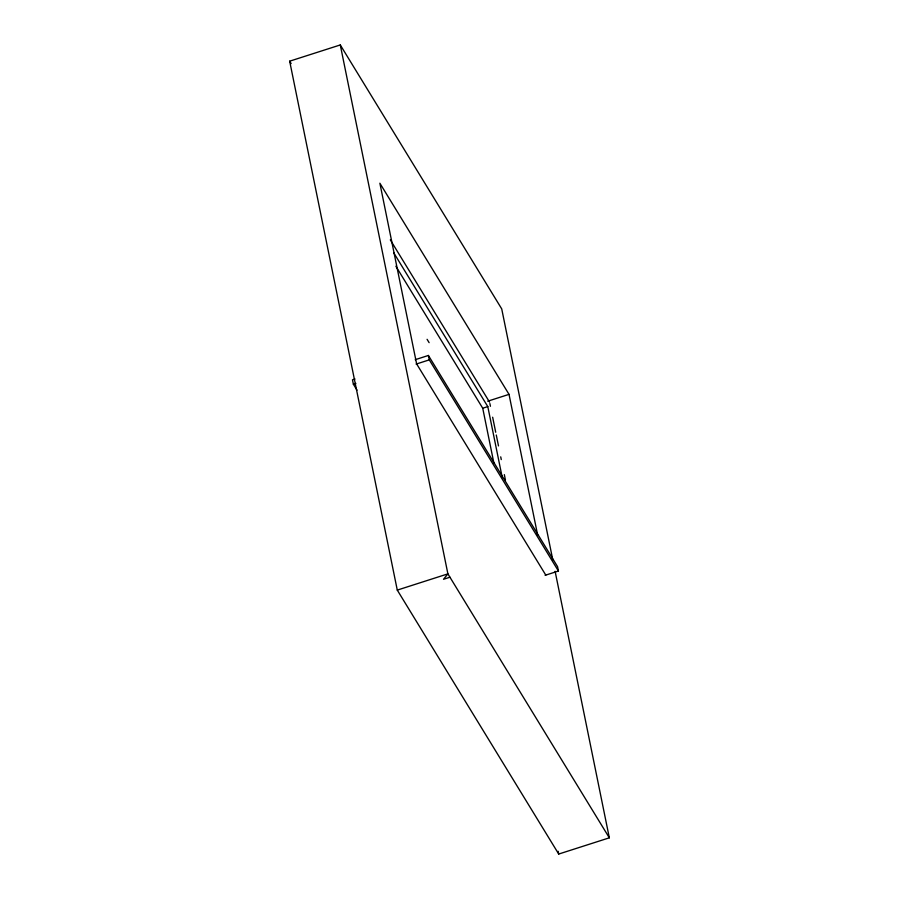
<?xml version="1.0" encoding="UTF-8"?>
<svg xmlns="http://www.w3.org/2000/svg" width="899" height="899" viewBox="0 0 899 899"><rect width="100%" height="100%" fill="white"/><g stroke="black" fill="none" stroke-linecap="round" stroke-linejoin="round"><path stroke-width="1.35" d="M555.11 571.303L609.331 837.823L558.717 854.05L397.279 590.104L289.669 61.177L340.283 44.95L501.721 308.896L552.874 560.313M355.004 378.996L352.475 379.805L353.374 384.21L357.015 390.177M415.214 359.69L428.396 355.465L557.549 566.628L558.436 571.034L545.12 575.304M353.374 384.21L355.903 383.401M416.113 364.095L429.295 359.87L558.436 571.034M487.708 401.201L509.025 394.369L537.714 535.388M395.875 266.228L482.729 408.225L487.797 406.606L502.249 477.594M397.279 590.104L447.893 573.865L609.331 837.823M449.95 577.225L443.522 579.282L447.893 573.865L340.283 44.95M509.025 394.369L379.872 183.216L416.642 363.926L545.783 575.09M289.669 61.177L291.13 63.571M390.301 239.831L489.595 402.179M393.65 252.664L487.797 406.606M427.081 339.305L429.126 342.665M489.876 403.55L490.427 406.281M492.652 417.215L495.709 432.25M496.27 434.981L498.496 445.915M500.721 456.849L501.271 459.58M504.328 474.616L505.44 480.088M482.729 408.225L493.832 462.839M558.155 851.297L558.717 854.05M428.396 355.465L429.295 359.87"/></g></svg>
